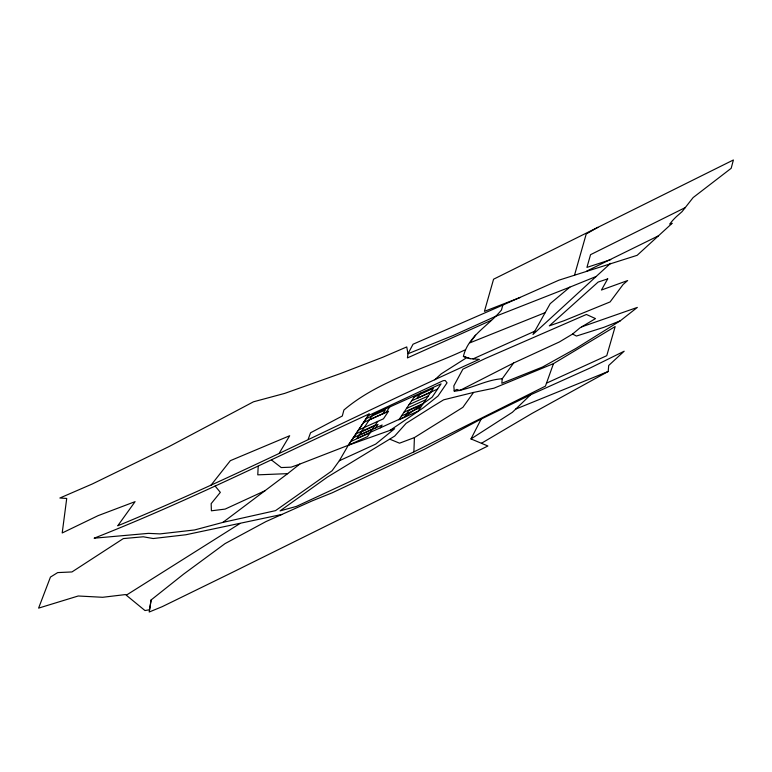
<?xml version="1.0" encoding="UTF-8"?>
<svg xmlns="http://www.w3.org/2000/svg" width="772" height="772" viewBox="0 0 772 772"><rect width="100%" height="100%" fill="white"/><g stroke="black" fill="none" stroke-linecap="round" stroke-linejoin="round"><path stroke-width="1.16" d="M473.535 392.437L443.678 399.809L432.947 406.352L406.111 423.336L394.704 436.083L327.386 477.096L280.053 510.89L296.361 506.422L413.888 451.89L414.41 437.589L462.882 407.346L473.535 392.437L493.964 388.191L553.485 363.631L615.168 326.556L606.763 355.68L546.499 383.153M258.205 466.259L257.771 474.848L287.666 473.641L299.777 464.088L348.268 445.29L394.646 428.721L375.675 444.122L339.333 460.749L332.066 470.795L275.527 510.639L222.876 522.403L194.583 529.959L160.007 533.896L148.475 533.365L94.136 538.2C187.885 501.221 277.939 456.04 369.334 413.85L348.268 445.29L339.333 460.749M481.477 443.253L532.033 413.416L608.211 371.467L608.693 365.484L624.181 351.202L590.348 367.906L530.538 394.83L479.007 420.171L424.648 449.179L332.25 492.787L312.071 500.922L265.858 521.631L225.048 543.613L183.62 574.117L151.109 599.96L149.189 612.022L162.178 606.686L229.245 573.924L487.914 445.994L470.988 438.93L481.062 419.283M502.234 378.753C485.53 379.795 470.717 389.329 454.235 391.269L453.83 385.884L462.882 369.17L485.434 358.44L586.402 314.465L595.492 318.604L579.955 327.878L572.583 334.054L559.382 341.957L513.602 363.023L502.234 378.753L501.839 383.269L542.6 366.99L575.719 348.587L620.283 320.814L637.334 307.42L581.644 326.874M151.109 599.96L149.575 609.755L144.982 610.546L125.508 594.565L102.666 597.287L78.223 595.994L38.6 608.124L50.45 577.08L57.688 572.592L71.96 571.946L123.327 538.586L143.283 536.781L153.203 538.538L185.878 534.755L281.886 514.451M491.484 320.216L407.423 357.918L407.983 353.75L406.748 346.927L382.777 357.253L340.346 373.6L284.694 393.402L253.486 401.797L169.116 446.525L92.322 483.967L59.878 498.017L66.72 498.451L62.204 532.969L98.121 515.638L135.081 501.655L117.74 525.8C240.459 475.176 358.208 413.676 479.267 359.376L470.187 358.671L463.412 356.442C467.996 335.878 488.985 325.514 501.501 309.958L502.823 305.075L558.86 280.197L637.161 255.31L672.171 223.272L669.807 224.169L670.125 223.668A67.376 13.549 -28.7 0 1 676.436 216.604L682.062 211.653L693.131 197.574L731.171 168.306L733.4 159.978L493.569 279.213L484.43 311.357L520.289 297.432M574.542 275.083L586.228 233.974L597.856 227.325M553.485 363.631L545.437 386.135L413.888 451.89M308.231 439.114L310.556 432.774L342.295 416.012L343.916 410.009C378.598 380.548 424.397 369.141 464.802 350.025M596.158 276.482L532.969 334.45L550.185 303.676L569.871 287.136L596.158 276.482L610.565 263.348M279.358 452.981L289.674 435.736L230.345 460.672L210.766 485.492M377.682 421.415L367.482 436.634L348.268 445.29L368.051 415.78L443.244 380.664L445.164 380.471L447.056 382.835L438.004 396.026L423.374 407.761L390.014 430.371M382.787 413.811L385.334 410L366.121 418.656M375.646 427.949L378.029 424.397L361.219 431.963M389.686 406.998L386.183 412.219L369.383 419.794M380.229 427.871L382.14 425.025L358.845 435.514M404.48 416.948L408.774 410.54L421.502 404.808M420.431 393.151L416.928 398.371L437.579 389.069M475.533 335.144L470.003 342.807L545.283 312.602M530.538 394.83L512.386 412.296L470.988 438.93M434.742 379.785L441.275 373.812L466.838 357.571M222.876 522.403L287.666 473.641M126.647 594.961L239.851 523.599M513.602 363.023L459.581 390.593L456.956 389.406L454.197 390.777M658.439 235.836L586.633 271.146M685.478 207.485L590.551 254.673L586.932 267.392L610.758 259.633M265.221 490.645L225.125 509.095L211.403 510.803L211.161 503.653L220.338 492.362L215.118 486.061M473.043 358.893L534.803 331.188M363.564 422.467L388.548 411.206L383.443 418.82L358.469 430.072M411.601 400.822L430.824 392.166M409.054 404.625L428.267 395.968M406.506 408.427L425.719 399.771M355.921 433.874L375.134 425.218M403.959 412.238L423.172 403.582M353.364 437.685L372.587 429.029M401.401 416.04L420.624 407.384M350.816 441.488L370.029 432.831M502.823 305.075L413.039 344.225L407.983 353.75L453.232 335.463L495.971 316.182L569.871 287.136M515.667 409.121L608.211 371.467M620.283 320.814L603.752 327.367L576.443 336.042L572.583 334.054M414.41 437.589L399.539 443.186L390.014 439.268M299.777 464.088L291.15 467.166L281.24 467.562L271.483 459.987M463.412 356.442L470.187 358.671M607.699 278.885L601.456 290.021L627.646 280.554L623.101 284.492L610.092 301.929L564.11 320.698L549.307 325.871L598.126 282.07L607.699 278.885M372.886 414.564L356.925 438.371L404.779 416.812L432.146 397.165L441.082 383.848L372.886 414.564M414.159 397.02L398.854 419.843L418.067 411.187L433.372 388.364L414.159 397.02"/></g></svg>
